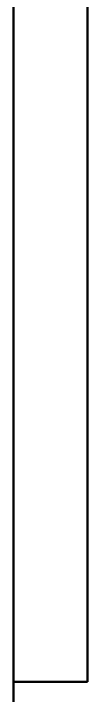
# Model space of a CAD drawing. Header units: inches. Extents: x -4235 to -464, y 9767 to 12347.
# Drawn here: x -3858.97 to -3857.97, y 11210.77 to 11219.99 of the extents above; entities that cross this region are included whole.
import ezdxf

# ---------------------------------------------------------------- set-up
doc = ezdxf.new("R2010")
doc.units = ezdxf.units.IN
doc.header["$MEASUREMENT"] = 0
for name, color, linetype, lineweight in [('A-GENM', 5, 'Continuous', 9), ('A-GENM-4', 5, 'Continuous', 50), ('A-WALL-5', 113, 'Continuous', 9)]:
    doc.layers.add(name, color=color, linetype=linetype, lineweight=lineweight)

# ---------------------------------------------------------------- blocks, each defined once
blk = doc.blocks.new('V-Series_EWC4_SPVU_RFA_2015 - 2ND AND 3RD FLOOR-2226480-BACKGROUND - RCP - 3RD FLOOR')
at = {"layer": 'A-GENM-4'}
for p, q in [((-3857.9737, 11709.1519), (-3857.9737, 11736.1519)), ((-3858.9737, 11709.6519), (-3858.9737, 11735.6519)), ((-3857.9737, 11735.6519), (-3857.9737, 11709.6519)), ((-3858.9737, 11709.1519), (-3858.9737, 11709.6519)), ((-3857.9737, 11709.6519), (-3857.9737, 11709.1519)), ((-3857.9737, 11709.1519), (-3858.9737, 11709.1519)), ((-3858.9737, 11708.7144), (-3858.9737, 11709.1519)), ((-3858.9737, 11709.1519), (-3857.9737, 11709.1519))]:
    blk.add_line(p, q, dxfattribs=at)

msp = doc.modelspace()

# ---------------------------------------------------------------- linework, layer by layer
at = {"layer": 'A-WALL-5'}
msp.add_line((-3858.9737, 11210.5144), (-3858.9737, 11238.3894), dxfattribs=at)

# ---------------------------------------------------------------- block references
at = {"layer": 'A-GENM'}
msp.add_blockref('V-Series_EWC4_SPVU_RFA_2015 - 2ND AND 3RD FLOOR-2226480-BACKGROUND - RCP - 3RD FLOOR', (0, -498.2), dxfattribs=at)

doc.saveas('drawing.dxf')
